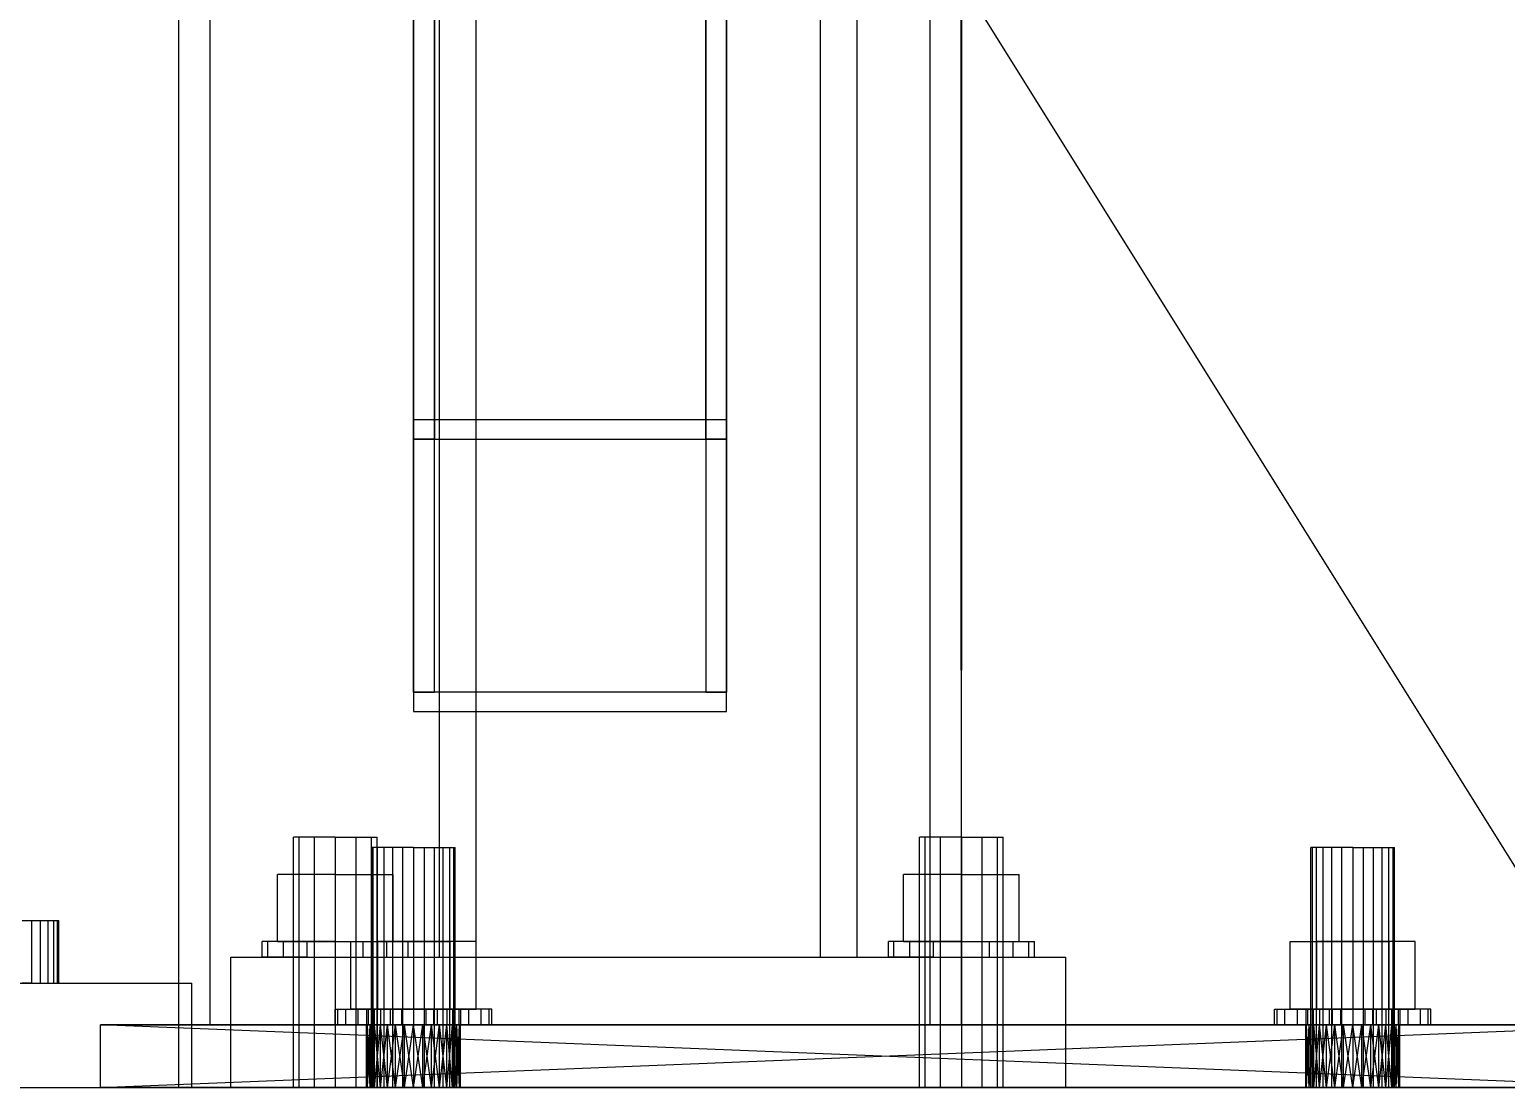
# Model space of a CAD drawing. Header units: millimetres. Extents: x -1970 to 34302, y -65268 to 6837.
# Drawn here: x 311.4 to 594.3, y -36000 to -35797.2 of the extents above; entities that cross this region are included whole.
import ezdxf

# ---------------------------------------------------------------- set-up
doc = ezdxf.new("R2010")
doc.units = ezdxf.units.MM
for name, color, linetype, lineweight in [('COTAS_O', 1, 'Continuous', 0), ('COTAS_P', 1, 'Continuous', 0), ('frontal_briquetadora', 7, 'Continuous', 0), ('frontal_C01', 7, 'Continuous', 0), ('frontal_C02', 7, 'Continuous', 0), ('frontal_C05', 7, 'Continuous', 0), ('frontal_C07', 7, 'Continuous', 0), ('frontal_dos-mix', 7, 'Continuous', 0)]:
    doc.layers.add(name, color=color, linetype=linetype, lineweight=lineweight)
doc.dimstyles.new('R19_100', dxfattribs={"dimtxt": 250, "dimasz": 150, "dimexe": 150, "dimexo": 80, "dimgap": 100, "dimtad": 1, "dimtih": 1, "dimtoh": 1, "dimdsep": 46, "dimcen": 0.09, "dimadec": 0, "dimazin": 0, "dimtfac": 1, "dimtdec": 4, "dimtofl": 0, "dimtmove": 0, "dimatfit": 3, "dimfxl": 1, "dimtolj": 1, "dimtzin": 0, "dimarcsym": 0})

# ---------------------------------------------------------------- blocks, each defined once
blk = doc.blocks.new('*D41')
at = {"layer": 'COTAS_O', "color": 0, "lineweight": -2, "transparency": 16777216}
for p, q in [((-1480, -35920), (-1480, -35150)), ((490, -35920), (490, -35150)), ((-1330, -35300), (340, -35300))]:
    blk.add_line(p, q, dxfattribs=at)
at = {"layer": 'COTAS_O', "color": 0, "transparency": 16777216}
for points in [[(-1330, -35275), (-1330, -35325), (-1480, -35300)], [(340, -35275), (340, -35325), (490, -35300)]]:
    blk.add_solid(points, dxfattribs=at)
at = {"layer": 'Defpoints', "color": 0, "transparency": 16777216}
for p in [(490, -35300), (-1480, -36000), (490, -36000)]:
    blk.add_point(p, dxfattribs=at)
blk = doc.blocks.new('*D43')
at = {"layer": 'COTAS_P', "color": 0, "lineweight": -2, "transparency": 16777216}
for p, q in [((-804, -35920), (-804, -35150)), ((804, -35920), (804, -35150)), ((-654, -35300), (654, -35300))]:
    blk.add_line(p, q, dxfattribs=at)
at = {"layer": 'COTAS_P', "color": 0, "transparency": 16777216}
for points in [[(-654, -35275), (-654, -35325), (-804, -35300)], [(654, -35275), (654, -35325), (804, -35300)]]:
    blk.add_solid(points, dxfattribs=at)
at = {"layer": 'Defpoints', "color": 0, "transparency": 16777216}
for p in [(804, -35300), (-804, -36000), (804, -36000)]:
    blk.add_point(p, dxfattribs=at)

msp = doc.modelspace()

# ---------------------------------------------------------------- linework, layer by layer
at = {"layer": 'frontal_briquetadora'}
for p, q in [((340, -35988), (340, -34950)), ((346, -35988), (346, -34950)), ((484, -35988), (484, -34950)), ((490, -35988), (490, -34950)), ((385, -35872.053), (385, -35072.053)), ((445, -35072.053), (445, -35872.053)), ((385, -35075.779), (385, -35875.779)), ((389, -35075.779), (389, -35875.779)), ((441, -35875.779), (441, -35075.779)), ((445, -35875.779), (445, -35075.779)), ((385, -35924.221), (385, -35124.221)), ((389, -35924.221), (389, -35124.221)), ((441, -35124.221), (441, -35924.221)), ((445, -35124.221), (445, -35924.221)), ((385, -35127.947), (385, -35927.947)), ((445, -35927.947), (445, -35127.947)), ((490, -35988), (490, -35788)), ((490, -35788), (615, -35988)), ((445, -35872.053), (385, -35872.053)), ((385, -35872.053), (385, -35875.779)), ((445, -35875.779), (445, -35872.053)), ((385, -35875.779), (445, -35875.779)), ((389, -35875.779), (385, -35875.779)), ((385, -35875.779), (385, -35924.221)), ((389, -35924.221), (389, -35875.779)), ((445, -35875.779), (441, -35875.779)), ((441, -35875.779), (441, -35924.221)), ((445, -35924.221), (445, -35875.779)), ((445, -35924.221), (385, -35924.221)), ((385, -35924.221), (385, -35927.947)), ((385, -35924.221), (389, -35924.221)), ((441, -35924.221), (445, -35924.221)), ((445, -35927.947), (445, -35924.221)), ((385, -35927.947), (445, -35927.947)), ((377.273, -35954), (377, -35954)), ((377, -36000), (377, -35954)), ((378.072, -35954), (377.273, -35954)), ((377.273, -36000), (377.273, -35954)), ((379.343, -35954), (378.072, -35954)), ((378.072, -36000), (378.072, -35954)), ((381, -35954), (379.343, -35954)), ((379.343, -36000), (379.343, -35954)), ((382.929, -35954), (381, -35954)), ((381, -36000), (381, -35954)), ((385, -35954), (382.929, -35954)), ((382.929, -36000), (382.929, -35954)), ((385, -35954), (387.071, -35954)), ((385, -35954), (385, -36000)), ((387.071, -35954), (389, -35954)), ((387.071, -36000), (387.071, -35954)), ((389, -35954), (390.657, -35954)), ((389, -36000), (389, -35954)), ((390.657, -35954), (391.928, -35954)), ((390.657, -36000), (390.657, -35954)), ((391.928, -35954), (392.727, -35954)), ((391.928, -36000), (391.928, -35954)), ((392.727, -35954), (393, -35954)), ((392.727, -36000), (392.727, -35954)), ((393, -36000), (393, -35954)), ((557.273, -35954), (557, -35954)), ((557, -36000), (557, -35954)), ((558.072, -35954), (557.273, -35954)), ((557.273, -36000), (557.273, -35954)), ((559.343, -35954), (558.072, -35954)), ((558.072, -36000), (558.072, -35954)), ((561, -35954), (559.343, -35954)), ((559.343, -36000), (559.343, -35954)), ((562.929, -35954), (561, -35954)), ((561, -36000), (561, -35954)), ((565, -35954), (562.929, -35954)), ((562.929, -36000), (562.929, -35954)), ((565, -35954), (567.071, -35954)), ((565, -35954), (565, -36000)), ((567.071, -35954), (569, -35954)), ((567.071, -36000), (567.071, -35954)), ((569, -35954), (570.657, -35954)), ((569, -36000), (569, -35954)), ((570.657, -35954), (571.928, -35954)), ((570.657, -36000), (570.657, -35954)), ((571.928, -35954), (572.727, -35954)), ((571.928, -36000), (571.928, -35954)), ((572.727, -35954), (573, -35954)), ((572.727, -36000), (572.727, -35954)), ((573, -36000), (573, -35954)), ((373.006, -35985), (373.006, -35972)), ((373.006, -35972), (385, -35972)), ((373.006, -35972), (378.072, -35972)), ((385, -35972), (378.072, -35972)), ((378.072, -35972), (378.072, -35985)), ((396.994, -35972), (385, -35972)), ((385, -35972), (385, -35985)), ((385, -35972), (391.928, -35972)), ((391.928, -35972), (391.928, -35985)), ((396.994, -35972), (391.928, -35972)), ((396.994, -35985), (396.994, -35972)), ((553.006, -35985), (553.006, -35972)), ((553.006, -35972), (565, -35972)), ((553.006, -35972), (558.072, -35972)), ((565, -35972), (558.072, -35972)), ((558.072, -35972), (558.072, -35985)), ((576.994, -35972), (565, -35972)), ((565, -35972), (565, -35985)), ((565, -35972), (571.928, -35972)), ((571.928, -35972), (571.928, -35985)), ((576.994, -35972), (571.928, -35972)), ((576.994, -35985), (576.994, -35972)), ((370, -35988), (370, -35985)), ((370, -35985), (370.511, -35985)), ((370, -35985), (376, -35985)), ((370.511, -35988), (370.511, -35985)), ((370.511, -35985), (372.01, -35985)), ((370.511, -35985), (376.307, -35985)), ((372.01, -35988), (372.01, -35985)), ((372.01, -35985), (374.393, -35985)), ((372.01, -35985), (377.206, -35985)), ((385, -35985), (373.006, -35985)), ((378.072, -35985), (373.006, -35985)), ((374.393, -35988), (374.393, -35985)), ((374.393, -35985), (377.5, -35985)), ((374.393, -35985), (378.636, -35985)), ((376.307, -35985), (376, -35985)), ((376, -35985), (376, -35988)), ((377.206, -35985), (376.307, -35985)), ((376.307, -35985), (376.307, -35988)), ((378.636, -35985), (377.206, -35985)), ((377.206, -35985), (377.206, -35988)), ((377.5, -35988), (377.5, -35985)), ((377.5, -35985), (381.118, -35985)), ((377.5, -35985), (380.5, -35985)), ((378.072, -35985), (385, -35985)), ((380.5, -35985), (378.636, -35985)), ((378.636, -35985), (378.636, -35988)), ((382.671, -35985), (380.5, -35985)), ((380.5, -35985), (380.5, -35988)), ((381.118, -35988), (381.118, -35985)), ((381.118, -35985), (385, -35985)), ((381.118, -35985), (382.671, -35985)), ((385, -35985), (382.671, -35985)), ((382.671, -35985), (382.671, -35988)), ((388.882, -35985), (385, -35985)), ((385, -35985), (385, -35988)), ((385, -35985), (387.329, -35985)), ((385, -35985), (396.994, -35985)), ((391.928, -35985), (385, -35985)), ((387.329, -35985), (387.329, -35988)), ((388.882, -35985), (387.329, -35985)), ((387.329, -35985), (389.5, -35985)), ((388.882, -35988), (388.882, -35985)), ((392.5, -35985), (388.882, -35985)), ((389.5, -35985), (389.5, -35988)), ((392.5, -35985), (389.5, -35985)), ((389.5, -35985), (391.364, -35985)), ((391.364, -35985), (391.364, -35988)), ((395.607, -35985), (391.364, -35985)), ((391.364, -35985), (392.794, -35985)), ((391.928, -35985), (396.994, -35985)), ((392.5, -35988), (392.5, -35985)), ((395.607, -35985), (392.5, -35985)), ((392.794, -35985), (392.794, -35988)), ((397.99, -35985), (392.794, -35985)), ((392.794, -35985), (393.693, -35985)), ((393.693, -35985), (393.693, -35988)), ((399.489, -35985), (393.693, -35985)), ((393.693, -35985), (394, -35985)), ((394, -35985), (394, -35988)), ((400, -35985), (394, -35985)), ((395.607, -35988), (395.607, -35985)), ((397.99, -35985), (395.607, -35985)), ((397.99, -35988), (397.99, -35985)), ((399.489, -35985), (397.99, -35985)), ((399.489, -35988), (399.489, -35985)), ((400, -35985), (399.489, -35985)), ((400, -35988), (400, -35985)), ((550, -35988), (550, -35985)), ((550, -35985), (550.511, -35985)), ((550, -35985), (556, -35985)), ((550.511, -35988), (550.511, -35985)), ((550.511, -35985), (552.01, -35985)), ((550.511, -35985), (556.307, -35985)), ((552.01, -35988), (552.01, -35985)), ((552.01, -35985), (554.393, -35985)), ((552.01, -35985), (557.206, -35985)), ((565, -35985), (553.006, -35985)), ((558.072, -35985), (553.006, -35985)), ((554.393, -35988), (554.393, -35985)), ((554.393, -35985), (557.5, -35985)), ((554.393, -35985), (558.636, -35985)), ((556.307, -35985), (556, -35985)), ((556, -35985), (556, -35988)), ((557.206, -35985), (556.307, -35985)), ((556.307, -35985), (556.307, -35988)), ((558.636, -35985), (557.206, -35985)), ((557.206, -35985), (557.206, -35988)), ((557.5, -35988), (557.5, -35985)), ((557.5, -35985), (561.118, -35985)), ((557.5, -35985), (560.5, -35985)), ((558.072, -35985), (565, -35985)), ((560.5, -35985), (558.636, -35985)), ((558.636, -35985), (558.636, -35988)), ((562.671, -35985), (560.5, -35985)), ((560.5, -35985), (560.5, -35988)), ((561.118, -35988), (561.118, -35985)), ((561.118, -35985), (565, -35985)), ((561.118, -35985), (562.671, -35985)), ((565, -35985), (562.671, -35985)), ((562.671, -35985), (562.671, -35988)), ((568.882, -35985), (565, -35985)), ((565, -35985), (565, -35988)), ((565, -35985), (567.329, -35985)), ((565, -35985), (576.994, -35985)), ((571.928, -35985), (565, -35985)), ((567.329, -35985), (567.329, -35988)), ((568.882, -35985), (567.329, -35985)), ((567.329, -35985), (569.5, -35985)), ((568.882, -35988), (568.882, -35985)), ((572.5, -35985), (568.882, -35985)), ((569.5, -35985), (569.5, -35988)), ((572.5, -35985), (569.5, -35985)), ((569.5, -35985), (571.364, -35985)), ((571.364, -35985), (571.364, -35988)), ((575.607, -35985), (571.364, -35985)), ((571.364, -35985), (572.794, -35985)), ((571.928, -35985), (576.994, -35985)), ((572.5, -35988), (572.5, -35985)), ((575.607, -35985), (572.5, -35985)), ((572.794, -35985), (572.794, -35988)), ((577.99, -35985), (572.794, -35985)), ((572.794, -35985), (573.693, -35985)), ((573.693, -35985), (573.693, -35988)), ((579.489, -35985), (573.693, -35985)), ((573.693, -35985), (574, -35985)), ((574, -35985), (574, -35988)), ((580, -35985), (574, -35985)), ((575.607, -35988), (575.607, -35985)), ((577.99, -35985), (575.607, -35985)), ((577.99, -35988), (577.99, -35985)), ((579.489, -35985), (577.99, -35985)), ((579.489, -35988), (579.489, -35985)), ((580, -35985), (579.489, -35985)), ((580, -35988), (580, -35985)), ((565, -35988), (325, -35988)), ((325, -35988), (563.244, -35988)), ((325, -35988), (385, -35988)), ((386.756, -35988), (325, -35988)), ((325, -35988), (383.244, -35988)), ((625, -35988), (325, -35988)), ((325, -35988), (561.556, -35988)), ((388.444, -35988), (325, -35988)), ((325, -35988), (381.556, -35988)), ((325, -35988), (560, -35988)), ((390, -35988), (325, -35988)), ((325, -35988), (380, -35988)), ((325, -35988), (558.636, -35988)), ((325, -35988), (378.636, -35988)), ((325, -35988), (557.517, -35988)), ((325, -35988), (377.517, -35988)), ((325, -35988), (556.685, -35988)), ((325, -35988), (376.685, -35988)), ((325, -35988), (556.173, -35988)), ((325, -35988), (376.173, -35988)), ((325, -35988), (556, -35988)), ((325, -35988), (376, -35988)), ((566.756, -35988), (325, -35988)), ((325, -36000), (325, -35988)), ((625, -36000), (325, -35988)), ((325, -36000), (625, -35988)), ((340, -35988), (346, -35988)), ((346, -35988), (484, -35988)), ((370.511, -35988), (370, -35988)), ((376, -35988), (370, -35988)), ((372.01, -35988), (370.511, -35988)), ((376.307, -35988), (370.511, -35988)), ((374.393, -35988), (372.01, -35988)), ((377.206, -35988), (372.01, -35988)), ((377.5, -35988), (374.393, -35988)), ((378.636, -35988), (374.393, -35988)), ((376, -35988), (376.173, -35988)), ((385, -35988), (376, -35988)), ((383.244, -35988), (376, -35988)), ((381.556, -35988), (376, -35988)), ((380, -35988), (376, -35988)), ((378.636, -35988), (376, -35988)), ((377.517, -35988), (376, -35988)), ((376, -36000), (376.173, -35988)), ((376, -36000), (376, -35988)), ((376.173, -36000), (376, -35988)), ((376, -35988), (376.307, -35988)), ((376.173, -35988), (376.685, -35988)), ((385, -35988), (376.173, -35988)), ((376.173, -36000), (376.685, -35988)), ((376.173, -36000), (376.173, -35988)), ((376.685, -36000), (376.173, -35988)), ((376.307, -35988), (377.206, -35988)), ((376.685, -35988), (377.517, -35988)), ((385, -35988), (376.685, -35988)), ((376.685, -36000), (377.517, -35988)), ((376.685, -36000), (376.685, -35988)), ((377.517, -36000), (376.685, -35988)), ((377.206, -35988), (378.636, -35988)), ((381.118, -35988), (377.5, -35988)), ((380.5, -35988), (377.5, -35988)), ((377.517, -35988), (378.636, -35988)), ((385, -35988), (377.517, -35988)), ((377.517, -36000), (378.636, -35988)), ((377.517, -36000), (377.517, -35988)), ((378.636, -36000), (377.517, -35988)), ((378.636, -35988), (380, -35988)), ((385, -35988), (378.636, -35988)), ((378.636, -36000), (380, -35988)), ((378.636, -36000), (378.636, -35988)), ((380, -36000), (378.636, -35988)), ((378.636, -35988), (380.5, -35988)), ((380, -35988), (381.556, -35988)), ((385, -35988), (380, -35988)), ((380, -36000), (381.556, -35988)), ((380, -36000), (380, -35988)), ((381.556, -36000), (380, -35988)), ((380.5, -35988), (382.671, -35988)), ((385, -35988), (381.118, -35988)), ((382.671, -35988), (381.118, -35988)), ((381.556, -35988), (383.244, -35988)), ((385, -35988), (381.556, -35988)), ((381.556, -36000), (383.244, -35988)), ((381.556, -36000), (381.556, -35988)), ((383.244, -36000), (381.556, -35988)), ((382.671, -35988), (385, -35988)), ((383.244, -35988), (385, -35988)), ((383.244, -36000), (385, -35988)), ((383.244, -36000), (383.244, -35988)), ((385, -36000), (383.244, -35988)), ((385, -35988), (386.756, -35988)), ((385, -35988), (388.444, -35988)), ((385, -35988), (390, -35988)), ((385, -35988), (391.364, -35988)), ((385, -35988), (392.483, -35988)), ((385, -35988), (393.315, -35988)), ((385, -35988), (393.827, -35988)), ((385, -35988), (394, -35988)), ((385, -35988), (385, -36000)), ((386.756, -36000), (385, -35988)), ((385, -36000), (386.756, -35988)), ((385, -35988), (388.882, -35988)), ((387.329, -35988), (385, -35988)), ((386.756, -35988), (388.444, -35988)), ((386.756, -35988), (394, -35988)), ((386.756, -36000), (386.756, -35988)), ((388.444, -36000), (386.756, -35988)), ((386.756, -36000), (388.444, -35988)), ((387.329, -35988), (388.882, -35988)), ((389.5, -35988), (387.329, -35988)), ((388.444, -35988), (390, -35988)), ((388.444, -35988), (394, -35988)), ((388.444, -36000), (388.444, -35988)), ((390, -36000), (388.444, -35988)), ((388.444, -36000), (390, -35988)), ((388.882, -35988), (392.5, -35988)), ((389.5, -35988), (392.5, -35988)), ((391.364, -35988), (389.5, -35988)), ((391.364, -35988), (390, -35988)), ((390, -35988), (394, -35988)), ((390, -35988), (558.636, -35988)), ((565, -35988), (390, -35988)), ((390, -36000), (390, -35988)), ((391.364, -36000), (390, -35988)), ((390, -36000), (391.364, -35988)), ((392.483, -35988), (391.364, -35988)), ((391.364, -35988), (394, -35988)), ((391.364, -35988), (558.636, -35988)), ((391.364, -35988), (556, -35988)), ((391.364, -35988), (556.173, -35988)), ((391.364, -35988), (556.685, -35988)), ((391.364, -35988), (557.517, -35988)), ((565, -35988), (391.364, -35988)), ((391.364, -36000), (391.364, -35988)), ((392.483, -36000), (391.364, -35988)), ((391.364, -36000), (392.483, -35988)), ((391.364, -35988), (395.607, -35988)), ((392.794, -35988), (391.364, -35988)), ((393.315, -35988), (392.483, -35988)), ((392.483, -35988), (394, -35988)), ((392.483, -35988), (558.636, -35988)), ((565, -35988), (392.483, -35988)), ((392.483, -36000), (392.483, -35988)), ((393.315, -36000), (392.483, -35988)), ((392.483, -36000), (393.315, -35988)), ((392.5, -35988), (395.607, -35988)), ((392.794, -35988), (397.99, -35988)), ((393.693, -35988), (392.794, -35988)), ((393.827, -35988), (393.315, -35988)), ((393.315, -35988), (394, -35988)), ((393.315, -35988), (558.636, -35988)), ((565, -35988), (393.315, -35988)), ((393.315, -36000), (393.315, -35988)), ((393.827, -36000), (393.315, -35988)), ((393.315, -36000), (393.827, -35988)), ((393.693, -35988), (399.489, -35988)), ((394, -35988), (393.693, -35988)), ((394, -35988), (393.827, -35988)), ((393.827, -35988), (558.636, -35988)), ((393.827, -35988), (565, -35988)), ((393.827, -36000), (393.827, -35988)), ((394, -36000), (393.827, -35988)), ((393.827, -36000), (394, -35988)), ((394, -35988), (558.636, -35988)), ((394, -35988), (560, -35988)), ((394, -35988), (561.556, -35988)), ((394, -35988), (563.244, -35988)), ((394, -35988), (565, -35988)), ((394, -36000), (394, -35988)), ((394, -35988), (400, -35988)), ((395.607, -35988), (397.99, -35988)), ((397.99, -35988), (399.489, -35988)), ((399.489, -35988), (400, -35988)), ((484, -35988), (490, -35988)), ((615, -35988), (490, -35988)), ((550.511, -35988), (550, -35988)), ((556, -35988), (550, -35988)), ((552.01, -35988), (550.511, -35988)), ((556.307, -35988), (550.511, -35988)), ((554.393, -35988), (552.01, -35988)), ((557.206, -35988), (552.01, -35988)), ((557.5, -35988), (554.393, -35988)), ((558.636, -35988), (554.393, -35988)), ((556, -35988), (556.173, -35988)), ((565, -35988), (556, -35988)), ((563.244, -35988), (556, -35988)), ((561.556, -35988), (556, -35988)), ((560, -35988), (556, -35988)), ((558.636, -35988), (556, -35988)), ((556, -36000), (556.173, -35988)), ((556, -36000), (556, -35988)), ((556.173, -36000), (556, -35988)), ((556, -35988), (556.307, -35988)), ((556.173, -35988), (556.685, -35988)), ((565, -35988), (556.173, -35988)), ((556.173, -36000), (556.685, -35988)), ((556.173, -36000), (556.173, -35988)), ((556.685, -36000), (556.173, -35988)), ((556.307, -35988), (557.206, -35988)), ((556.685, -35988), (557.517, -35988)), ((565, -35988), (556.685, -35988)), ((556.685, -36000), (557.517, -35988)), ((556.685, -36000), (556.685, -35988)), ((557.517, -36000), (556.685, -35988)), ((557.206, -35988), (558.636, -35988)), ((561.118, -35988), (557.5, -35988)), ((560.5, -35988), (557.5, -35988)), ((557.517, -35988), (558.636, -35988)), ((565, -35988), (557.517, -35988)), ((557.517, -36000), (558.636, -35988)), ((557.517, -36000), (557.517, -35988)), ((558.636, -36000), (557.517, -35988)), ((558.636, -35988), (560, -35988)), ((565, -35988), (558.636, -35988)), ((558.636, -36000), (560, -35988)), ((558.636, -36000), (558.636, -35988)), ((560, -36000), (558.636, -35988)), ((558.636, -35988), (560.5, -35988)), ((560, -35988), (561.556, -35988)), ((565, -35988), (560, -35988)), ((560, -36000), (561.556, -35988)), ((560, -36000), (560, -35988)), ((561.556, -36000), (560, -35988)), ((560.5, -35988), (562.671, -35988)), ((565, -35988), (561.118, -35988)), ((562.671, -35988), (561.118, -35988)), ((561.556, -35988), (563.244, -35988)), ((565, -35988), (561.556, -35988)), ((561.556, -36000), (563.244, -35988)), ((561.556, -36000), (561.556, -35988)), ((563.244, -36000), (561.556, -35988)), ((562.671, -35988), (565, -35988)), ((563.244, -35988), (565, -35988)), ((563.244, -36000), (565, -35988)), ((563.244, -36000), (563.244, -35988)), ((565, -36000), (563.244, -35988)), ((565, -35988), (566.756, -35988)), ((565, -35988), (625, -35988)), ((565, -35988), (565, -36000)), ((566.756, -36000), (565, -35988)), ((565, -36000), (566.756, -35988)), ((565, -35988), (568.882, -35988)), ((567.329, -35988), (565, -35988)), ((566.756, -35988), (625, -35988)), ((568.444, -35988), (566.756, -35988)), ((566.756, -35988), (570, -35988)), ((566.756, -35988), (571.364, -35988)), ((566.756, -35988), (572.483, -35988)), ((566.756, -35988), (573.315, -35988)), ((566.756, -35988), (573.827, -35988)), ((566.756, -35988), (574, -35988)), ((566.756, -36000), (566.756, -35988)), ((568.444, -36000), (566.756, -35988)), ((566.756, -36000), (568.444, -35988)), ((567.329, -35988), (568.882, -35988)), ((569.5, -35988), (567.329, -35988)), ((568.444, -35988), (625, -35988)), ((570, -35988), (568.444, -35988)), ((568.444, -35988), (574, -35988)), ((568.444, -36000), (568.444, -35988)), ((570, -36000), (568.444, -35988)), ((568.444, -36000), (570, -35988)), ((568.882, -35988), (572.5, -35988)), ((569.5, -35988), (572.5, -35988)), ((571.364, -35988), (569.5, -35988)), ((570, -35988), (625, -35988)), ((571.364, -35988), (570, -35988)), ((570, -35988), (574, -35988)), ((570, -36000), (570, -35988)), ((571.364, -36000), (570, -35988)), ((570, -36000), (571.364, -35988)), ((571.364, -35988), (625, -35988)), ((572.483, -35988), (571.364, -35988)), ((571.364, -35988), (574, -35988)), ((571.364, -36000), (571.364, -35988)), ((572.483, -36000), (571.364, -35988)), ((571.364, -36000), (572.483, -35988)), ((571.364, -35988), (575.607, -35988)), ((572.794, -35988), (571.364, -35988)), ((572.483, -35988), (625, -35988)), ((573.315, -35988), (572.483, -35988)), ((572.483, -35988), (574, -35988)), ((572.483, -36000), (572.483, -35988)), ((573.315, -36000), (572.483, -35988)), ((572.483, -36000), (573.315, -35988)), ((572.5, -35988), (575.607, -35988)), ((572.794, -35988), (577.99, -35988)), ((573.693, -35988), (572.794, -35988)), ((573.315, -35988), (625, -35988)), ((573.827, -35988), (573.315, -35988)), ((573.315, -36000), (573.315, -35988)), ((573.827, -36000), (573.315, -35988)), ((573.315, -36000), (573.827, -35988)), ((573.693, -35988), (579.489, -35988)), ((574, -35988), (573.693, -35988)), ((573.827, -35988), (625, -35988)), ((574, -35988), (573.827, -35988)), ((573.827, -36000), (573.827, -35988)), ((574, -36000), (573.827, -35988)), ((573.827, -36000), (574, -35988)), ((574, -35988), (625, -35988)), ((574, -36000), (574, -35988)), ((574, -35988), (580, -35988)), ((575.607, -35988), (577.99, -35988)), ((577.99, -35988), (579.489, -35988)), ((579.489, -35988), (580, -35988)), ((325, -36000), (565, -36000)), ((563.244, -36000), (325, -36000)), ((385, -36000), (325, -36000)), ((325, -36000), (386.756, -36000)), ((383.244, -36000), (325, -36000)), ((325, -36000), (625, -36000)), ((561.556, -36000), (325, -36000)), ((325, -36000), (388.444, -36000)), ((381.556, -36000), (325, -36000)), ((560, -36000), (325, -36000)), ((325, -36000), (390, -36000)), ((380, -36000), (325, -36000)), ((558.636, -36000), (325, -36000)), ((378.636, -36000), (325, -36000)), ((557.517, -36000), (325, -36000)), ((377.517, -36000), (325, -36000)), ((556.685, -36000), (325, -36000)), ((376.685, -36000), (325, -36000)), ((556.173, -36000), (325, -36000)), ((376.173, -36000), (325, -36000)), ((556, -36000), (325, -36000)), ((376, -36000), (325, -36000)), ((325, -36000), (566.756, -36000)), ((376.173, -36000), (376, -36000)), ((376, -36000), (385, -36000)), ((376, -36000), (383.244, -36000)), ((376, -36000), (381.556, -36000)), ((376, -36000), (380, -36000)), ((376, -36000), (378.636, -36000)), ((376, -36000), (377.517, -36000)), ((376.685, -36000), (376.173, -36000)), ((376.173, -36000), (385, -36000)), ((377.517, -36000), (376.685, -36000)), ((376.685, -36000), (385, -36000)), ((377.273, -36000), (377, -36000)), ((378.072, -36000), (377.273, -36000)), ((378.636, -36000), (377.517, -36000)), ((377.517, -36000), (385, -36000)), ((379.343, -36000), (378.072, -36000)), ((380, -36000), (378.636, -36000)), ((378.636, -36000), (385, -36000)), ((381, -36000), (379.343, -36000)), ((381.556, -36000), (380, -36000)), ((380, -36000), (385, -36000)), ((382.929, -36000), (381, -36000)), ((383.244, -36000), (381.556, -36000)), ((381.556, -36000), (385, -36000)), ((382.929, -36000), (385, -36000)), ((385, -36000), (383.244, -36000)), ((386.756, -36000), (385, -36000)), ((388.444, -36000), (385, -36000)), ((390, -36000), (385, -36000)), ((391.364, -36000), (385, -36000)), ((392.483, -36000), (385, -36000)), ((393.315, -36000), (385, -36000)), ((393.827, -36000), (385, -36000)), ((394, -36000), (385, -36000)), ((385, -36000), (387.071, -36000)), ((388.444, -36000), (386.756, -36000)), ((394, -36000), (386.756, -36000)), ((387.071, -36000), (389, -36000)), ((390, -36000), (388.444, -36000)), ((394, -36000), (388.444, -36000)), ((389, -36000), (390.657, -36000)), ((390, -36000), (391.364, -36000)), ((394, -36000), (390, -36000)), ((558.636, -36000), (390, -36000)), ((390, -36000), (565, -36000)), ((390.657, -36000), (391.928, -36000)), ((391.364, -36000), (392.483, -36000)), ((394, -36000), (391.364, -36000)), ((558.636, -36000), (391.364, -36000)), ((556, -36000), (391.364, -36000)), ((556.173, -36000), (391.364, -36000)), ((556.685, -36000), (391.364, -36000)), ((557.517, -36000), (391.364, -36000)), ((391.364, -36000), (565, -36000)), ((391.928, -36000), (392.727, -36000)), ((392.483, -36000), (393.315, -36000)), ((394, -36000), (392.483, -36000)), ((558.636, -36000), (392.483, -36000)), ((392.483, -36000), (565, -36000)), ((392.727, -36000), (393, -36000)), ((393.315, -36000), (393.827, -36000)), ((394, -36000), (393.315, -36000)), ((558.636, -36000), (393.315, -36000)), ((393.315, -36000), (565, -36000)), ((393.827, -36000), (394, -36000)), ((558.636, -36000), (393.827, -36000)), ((565, -36000), (393.827, -36000)), ((558.636, -36000), (394, -36000)), ((560, -36000), (394, -36000)), ((561.556, -36000), (394, -36000)), ((563.244, -36000), (394, -36000)), ((565, -36000), (394, -36000)), ((556.173, -36000), (556, -36000)), ((556, -36000), (565, -36000)), ((556, -36000), (563.244, -36000)), ((556, -36000), (561.556, -36000)), ((556, -36000), (560, -36000)), ((556, -36000), (558.636, -36000)), ((556.685, -36000), (556.173, -36000)), ((556.173, -36000), (565, -36000)), ((557.517, -36000), (556.685, -36000)), ((556.685, -36000), (565, -36000)), ((557.273, -36000), (557, -36000)), ((558.072, -36000), (557.273, -36000)), ((558.636, -36000), (557.517, -36000)), ((557.517, -36000), (565, -36000)), ((559.343, -36000), (558.072, -36000)), ((560, -36000), (558.636, -36000)), ((558.636, -36000), (565, -36000)), ((561, -36000), (559.343, -36000)), ((561.556, -36000), (560, -36000)), ((560, -36000), (565, -36000)), ((562.929, -36000), (561, -36000)), ((563.244, -36000), (561.556, -36000)), ((561.556, -36000), (565, -36000)), ((562.929, -36000), (565, -36000)), ((565, -36000), (563.244, -36000)), ((566.756, -36000), (565, -36000)), ((625, -36000), (565, -36000)), ((565, -36000), (567.071, -36000)), ((625, -36000), (566.756, -36000)), ((566.756, -36000), (568.444, -36000)), ((570, -36000), (566.756, -36000)), ((571.364, -36000), (566.756, -36000)), ((572.483, -36000), (566.756, -36000)), ((573.315, -36000), (566.756, -36000)), ((573.827, -36000), (566.756, -36000)), ((574, -36000), (566.756, -36000)), ((567.071, -36000), (569, -36000)), ((625, -36000), (568.444, -36000)), ((568.444, -36000), (570, -36000)), ((574, -36000), (568.444, -36000)), ((569, -36000), (570.657, -36000)), ((625, -36000), (570, -36000)), ((570, -36000), (571.364, -36000)), ((574, -36000), (570, -36000)), ((570.657, -36000), (571.928, -36000)), ((625, -36000), (571.364, -36000)), ((571.364, -36000), (572.483, -36000)), ((574, -36000), (571.364, -36000)), ((571.928, -36000), (572.727, -36000)), ((625, -36000), (572.483, -36000)), ((572.483, -36000), (573.315, -36000)), ((574, -36000), (572.483, -36000)), ((572.727, -36000), (573, -36000)), ((625, -36000), (573.315, -36000)), ((573.315, -36000), (573.827, -36000)), ((625, -36000), (573.827, -36000)), ((573.827, -36000), (574, -36000)), ((625, -36000), (574, -36000))]:
    msp.add_line(p, q, dxfattribs=at)
at = {"layer": 'frontal_C01'}
for p, q in [((390, -35975), (390, -34032.596)), ((397, -35975), (397, -34032.596)), ((463, -35975), (463, -34032.596)), ((470, -35975), (470, -34032.596)), ((390, -35975), (390, -34793.537)), ((397, -35975), (397, -34793.537)), ((463, -35975), (463, -34793.537)), ((470, -35975), (470, -34793.537)), ((390, -35975), (390, -35554.479)), ((397, -35975), (397, -35554.479)), ((463, -35975), (463, -35554.479)), ((470, -35975), (470, -35554.479)), ((363.072, -35952), (362, -35952)), ((362, -36000), (362, -35952)), ((366, -35952), (363.072, -35952)), ((363.072, -36000), (363.072, -35952)), ((370, -35952), (366, -35952)), ((366, -36000), (366, -35952)), ((370, -35952), (374, -35952)), ((370, -35952), (370, -36000)), ((374, -35952), (376.928, -35952)), ((374, -36000), (374, -35952)), ((376.928, -35952), (378, -35952)), ((376.928, -36000), (376.928, -35952)), ((378, -36000), (378, -35952)), ((483.072, -35952), (482, -35952)), ((482, -36000), (482, -35952)), ((486, -35952), (483.072, -35952)), ((483.072, -36000), (483.072, -35952)), ((490, -35952), (486, -35952)), ((486, -36000), (486, -35952)), ((490, -35952), (494, -35952)), ((490, -35952), (490, -36000)), ((494, -35952), (496.928, -35952)), ((494, -36000), (494, -35952)), ((496.928, -35952), (498, -35952)), ((496.928, -36000), (496.928, -35952)), ((498, -36000), (498, -35952)), ((370, -35959.2), (358.915, -35959.2)), ((358.915, -35972), (358.915, -35959.2)), ((370, -35959.2), (381.085, -35959.2)), ((370, -35959.2), (370, -35972)), ((381.085, -35972), (381.085, -35959.2)), ((490, -35959.2), (478.915, -35959.2)), ((478.915, -35972), (478.915, -35959.2)), ((490, -35959.2), (501.085, -35959.2)), ((490, -35959.2), (490, -35972)), ((501.085, -35972), (501.085, -35959.2)), ((357.066, -35972), (356, -35972)), ((356, -35975), (356, -35972)), ((360.101, -35972), (357.066, -35972)), ((357.066, -35975), (357.066, -35972)), ((358.915, -35972), (370, -35972)), ((364.642, -35972), (360.101, -35972)), ((360.101, -35975), (360.101, -35972)), ((370, -35972), (364.642, -35972)), ((364.642, -35975), (364.642, -35972)), ((370, -35972), (375.358, -35972)), ((370, -35972), (370, -35975)), ((370, -35972), (381.085, -35972)), ((375.358, -35972), (379.899, -35972)), ((375.358, -35975), (375.358, -35972)), ((379.899, -35972), (382.934, -35972)), ((379.899, -35975), (379.899, -35972)), ((382.934, -35972), (384, -35972)), ((382.934, -35975), (382.934, -35972)), ((384, -35975), (384, -35972)), ((477.066, -35972), (476, -35972)), ((476, -35975), (476, -35972)), ((480.101, -35972), (477.066, -35972)), ((477.066, -35975), (477.066, -35972)), ((478.915, -35972), (490, -35972)), ((484.642, -35972), (480.101, -35972)), ((480.101, -35975), (480.101, -35972)), ((490, -35972), (484.642, -35972)), ((484.642, -35975), (484.642, -35972)), ((490, -35972), (495.358, -35972)), ((490, -35972), (490, -35975)), ((490, -35972), (501.085, -35972)), ((495.358, -35972), (499.899, -35972)), ((495.358, -35975), (495.358, -35972)), ((499.899, -35972), (502.934, -35972)), ((499.899, -35975), (499.899, -35972)), ((502.934, -35972), (504, -35972)), ((502.934, -35975), (502.934, -35972)), ((504, -35975), (504, -35972)), ((350, -35975), (510, -35975)), ((350, -36000), (350, -35975)), ((357.066, -35975), (356, -35975)), ((360.101, -35975), (357.066, -35975)), ((364.642, -35975), (360.101, -35975)), ((364.642, -35975), (370, -35975)), ((370, -35975), (375.358, -35975)), ((375.358, -35975), (379.899, -35975)), ((379.899, -35975), (382.934, -35975)), ((382.934, -35975), (384, -35975)), ((390, -35975), (397, -35975)), ((397, -35975), (463, -35975)), ((463, -35975), (470, -35975)), ((477.066, -35975), (476, -35975)), ((480.101, -35975), (477.066, -35975)), ((484.642, -35975), (480.101, -35975)), ((484.642, -35975), (490, -35975)), ((490, -35975), (495.358, -35975)), ((495.358, -35975), (499.899, -35975)), ((499.899, -35975), (502.934, -35975)), ((502.934, -35975), (504, -35975)), ((510, -36000), (510, -35975)), ((350, -36000), (510, -36000)), ((363.072, -36000), (362, -36000)), ((366, -36000), (363.072, -36000)), ((366, -36000), (370, -36000)), ((370, -36000), (374, -36000)), ((374, -36000), (376.928, -36000)), ((376.928, -36000), (378, -36000)), ((483.072, -36000), (482, -36000)), ((486, -36000), (483.072, -36000)), ((486, -36000), (490, -36000)), ((490, -36000), (494, -36000)), ((494, -36000), (496.928, -36000)), ((496.928, -36000), (498, -36000))]:
    msp.add_line(p, q, dxfattribs=at)
at = {"layer": 'frontal_C02'}
for p, q in [((390, -35975), (390, -33576.746)), ((397, -35975), (397, -33576.746)), ((463, -35975), (463, -33576.746)), ((470, -35975), (470, -33576.746)), ((390, -35975), (390, -34072.136)), ((397, -35975), (397, -34072.136)), ((463, -35975), (463, -34072.136)), ((470, -35975), (470, -34072.136)), ((390, -35975), (390, -34861.253)), ((397, -35975), (397, -34861.253)), ((463, -35975), (463, -34861.253)), ((470, -35975), (470, -34861.253)), ((390, -35975), (390, -35610.837)), ((397, -35975), (397, -35610.837)), ((463, -35975), (463, -35610.837)), ((470, -35975), (470, -35610.837)), ((363.072, -35952), (362, -35952)), ((362, -36000), (362, -35952)), ((366, -35952), (363.072, -35952)), ((363.072, -36000), (363.072, -35952)), ((370, -35952), (366, -35952)), ((366, -36000), (366, -35952)), ((370, -35952), (374, -35952)), ((370, -35952), (370, -36000)), ((374, -35952), (376.928, -35952)), ((374, -36000), (374, -35952)), ((376.928, -35952), (378, -35952)), ((376.928, -36000), (376.928, -35952)), ((378, -36000), (378, -35952)), ((483.072, -35952), (482, -35952)), ((482, -36000), (482, -35952)), ((486, -35952), (483.072, -35952)), ((483.072, -36000), (483.072, -35952)), ((490, -35952), (486, -35952)), ((486, -36000), (486, -35952)), ((490, -35952), (494, -35952)), ((490, -35952), (490, -36000)), ((494, -35952), (496.928, -35952)), ((494, -36000), (494, -35952)), ((496.928, -35952), (498, -35952)), ((496.928, -36000), (496.928, -35952)), ((498, -36000), (498, -35952)), ((370, -35959.2), (358.915, -35959.2)), ((358.915, -35972), (358.915, -35959.2)), ((370, -35959.2), (381.085, -35959.2)), ((370, -35959.2), (370, -35972)), ((381.085, -35972), (381.085, -35959.2)), ((490, -35959.2), (478.915, -35959.2)), ((478.915, -35972), (478.915, -35959.2)), ((490, -35959.2), (501.085, -35959.2)), ((490, -35959.2), (490, -35972)), ((501.085, -35972), (501.085, -35959.2)), ((357.066, -35972), (356, -35972)), ((356, -35975), (356, -35972)), ((360.101, -35972), (357.066, -35972)), ((357.066, -35975), (357.066, -35972)), ((358.915, -35972), (370, -35972)), ((364.642, -35972), (360.101, -35972)), ((360.101, -35975), (360.101, -35972)), ((370, -35972), (364.642, -35972)), ((364.642, -35975), (364.642, -35972)), ((370, -35972), (375.358, -35972)), ((370, -35972), (370, -35975)), ((370, -35972), (381.085, -35972)), ((375.358, -35972), (379.899, -35972)), ((375.358, -35975), (375.358, -35972)), ((379.899, -35972), (382.934, -35972)), ((379.899, -35975), (379.899, -35972)), ((382.934, -35972), (384, -35972)), ((382.934, -35975), (382.934, -35972)), ((384, -35975), (384, -35972)), ((477.066, -35972), (476, -35972)), ((476, -35975), (476, -35972)), ((480.101, -35972), (477.066, -35972)), ((477.066, -35975), (477.066, -35972)), ((478.915, -35972), (490, -35972)), ((484.642, -35972), (480.101, -35972)), ((480.101, -35975), (480.101, -35972)), ((490, -35972), (484.642, -35972)), ((484.642, -35975), (484.642, -35972)), ((490, -35972), (495.358, -35972)), ((490, -35972), (490, -35975)), ((490, -35972), (501.085, -35972)), ((495.358, -35972), (499.899, -35972)), ((495.358, -35975), (495.358, -35972)), ((499.899, -35972), (502.934, -35972)), ((499.899, -35975), (499.899, -35972)), ((502.934, -35972), (504, -35972)), ((502.934, -35975), (502.934, -35972)), ((504, -35975), (504, -35972)), ((350, -35975), (510, -35975)), ((350, -36000), (350, -35975)), ((357.066, -35975), (356, -35975)), ((360.101, -35975), (357.066, -35975)), ((364.642, -35975), (360.101, -35975)), ((364.642, -35975), (370, -35975)), ((370, -35975), (375.358, -35975)), ((375.358, -35975), (379.899, -35975)), ((379.899, -35975), (382.934, -35975)), ((382.934, -35975), (384, -35975)), ((390, -35975), (397, -35975)), ((397, -35975), (463, -35975)), ((463, -35975), (470, -35975)), ((477.066, -35975), (476, -35975)), ((480.101, -35975), (477.066, -35975)), ((484.642, -35975), (480.101, -35975)), ((484.642, -35975), (490, -35975)), ((490, -35975), (495.358, -35975)), ((495.358, -35975), (499.899, -35975)), ((499.899, -35975), (502.934, -35975)), ((502.934, -35975), (504, -35975)), ((510, -36000), (510, -35975)), ((350, -36000), (510, -36000)), ((363.072, -36000), (362, -36000)), ((366, -36000), (363.072, -36000)), ((366, -36000), (370, -36000)), ((370, -36000), (374, -36000)), ((374, -36000), (376.928, -36000)), ((376.928, -36000), (378, -36000)), ((483.072, -36000), (482, -36000)), ((486, -36000), (483.072, -36000)), ((486, -36000), (490, -36000)), ((490, -36000), (494, -36000)), ((494, -36000), (496.928, -36000)), ((496.928, -36000), (498, -36000))]:
    msp.add_line(p, q, dxfattribs=at)
at = {"layer": 'frontal_C05'}
for p, q in [((227.5, -35980), (342.5, -35980)), ((342.5, -36000), (342.5, -35980)), ((227.5, -36000), (342.5, -36000))]:
    msp.add_line(p, q, dxfattribs=at)
at = {"layer": 'frontal_C07'}
for p, q in [((390, -35975), (390, -35158.648)), ((397, -35975), (397, -35158.648)), ((463, -35975), (463, -35158.648)), ((470, -35975), (470, -35158.648)), ((390, -35975), (390, -35283.361)), ((397, -35975), (397, -35283.361)), ((463, -35975), (463, -35283.361)), ((470, -35975), (470, -35283.361)), ((390, -35975), (390, -35367.405)), ((397, -35975), (397, -35367.405)), ((463, -35975), (463, -35367.405)), ((470, -35975), (470, -35367.405)), ((363.072, -35952), (362, -35952)), ((362, -36000), (362, -35952)), ((366, -35952), (363.072, -35952)), ((363.072, -36000), (363.072, -35952)), ((370, -35952), (366, -35952)), ((366, -36000), (366, -35952)), ((370, -35952), (374, -35952)), ((370, -35952), (370, -36000)), ((374, -35952), (376.928, -35952)), ((374, -36000), (374, -35952)), ((376.928, -35952), (378, -35952)), ((376.928, -36000), (376.928, -35952)), ((378, -36000), (378, -35952)), ((483.072, -35952), (482, -35952)), ((482, -36000), (482, -35952)), ((486, -35952), (483.072, -35952)), ((483.072, -36000), (483.072, -35952)), ((490, -35952), (486, -35952)), ((486, -36000), (486, -35952)), ((490, -35952), (494, -35952)), ((490, -35952), (490, -36000)), ((494, -35952), (496.928, -35952)), ((494, -36000), (494, -35952)), ((496.928, -35952), (498, -35952)), ((496.928, -36000), (496.928, -35952)), ((498, -36000), (498, -35952)), ((370, -35959.2), (358.915, -35959.2)), ((358.915, -35972), (358.915, -35959.2)), ((370, -35959.2), (381.085, -35959.2)), ((370, -35959.2), (370, -35972)), ((381.085, -35972), (381.085, -35959.2)), ((490, -35959.2), (478.915, -35959.2)), ((478.915, -35972), (478.915, -35959.2)), ((490, -35959.2), (501.085, -35959.2)), ((490, -35959.2), (490, -35972)), ((501.085, -35972), (501.085, -35959.2)), ((357.066, -35972), (356, -35972)), ((356, -35975), (356, -35972)), ((360.101, -35972), (357.066, -35972)), ((357.066, -35975), (357.066, -35972)), ((358.915, -35972), (370, -35972)), ((364.642, -35972), (360.101, -35972)), ((360.101, -35975), (360.101, -35972)), ((370, -35972), (364.642, -35972)), ((364.642, -35975), (364.642, -35972)), ((370, -35972), (375.358, -35972)), ((370, -35972), (370, -35975)), ((370, -35972), (381.085, -35972)), ((375.358, -35972), (379.899, -35972)), ((375.358, -35975), (375.358, -35972)), ((379.899, -35972), (382.934, -35972)), ((379.899, -35975), (379.899, -35972)), ((382.934, -35972), (384, -35972)), ((382.934, -35975), (382.934, -35972)), ((384, -35975), (384, -35972)), ((477.066, -35972), (476, -35972)), ((476, -35975), (476, -35972)), ((480.101, -35972), (477.066, -35972)), ((477.066, -35975), (477.066, -35972)), ((478.915, -35972), (490, -35972)), ((484.642, -35972), (480.101, -35972)), ((480.101, -35975), (480.101, -35972)), ((490, -35972), (484.642, -35972)), ((484.642, -35975), (484.642, -35972)), ((490, -35972), (495.358, -35972)), ((490, -35972), (490, -35975)), ((490, -35972), (501.085, -35972)), ((495.358, -35972), (499.899, -35972)), ((495.358, -35975), (495.358, -35972)), ((499.899, -35972), (502.934, -35972)), ((499.899, -35975), (499.899, -35972)), ((502.934, -35972), (504, -35972)), ((502.934, -35975), (502.934, -35972)), ((504, -35975), (504, -35972)), ((350, -35975), (510, -35975)), ((350, -36000), (350, -35975)), ((357.066, -35975), (356, -35975)), ((360.101, -35975), (357.066, -35975)), ((364.642, -35975), (360.101, -35975)), ((364.642, -35975), (370, -35975)), ((370, -35975), (375.358, -35975)), ((375.358, -35975), (379.899, -35975)), ((379.899, -35975), (382.934, -35975)), ((382.934, -35975), (384, -35975)), ((390, -35975), (397, -35975)), ((397, -35975), (463, -35975)), ((463, -35975), (470, -35975)), ((477.066, -35975), (476, -35975)), ((480.101, -35975), (477.066, -35975)), ((484.642, -35975), (480.101, -35975)), ((484.642, -35975), (490, -35975)), ((490, -35975), (495.358, -35975)), ((495.358, -35975), (499.899, -35975)), ((499.899, -35975), (502.934, -35975)), ((502.934, -35975), (504, -35975)), ((510, -36000), (510, -35975)), ((350, -36000), (510, -36000)), ((363.072, -36000), (362, -36000)), ((366, -36000), (363.072, -36000)), ((366, -36000), (370, -36000)), ((370, -36000), (374, -36000)), ((374, -36000), (376.928, -36000)), ((376.928, -36000), (378, -36000)), ((483.072, -36000), (482, -36000)), ((486, -36000), (483.072, -36000)), ((486, -36000), (490, -36000)), ((490, -36000), (494, -36000)), ((494, -36000), (496.928, -36000)), ((496.928, -36000), (498, -36000))]:
    msp.add_line(p, q, dxfattribs=at)
at = {"layer": 'frontal_dos-mix'}
for p, q in [((310, -35968), (311.812, -35968)), ((311.812, -35968), (313.5, -35968)), ((311.812, -35980), (311.812, -35968)), ((313.5, -35968), (314.95, -35968)), ((313.5, -35980), (313.5, -35968)), ((314.95, -35968), (316.062, -35968)), ((314.95, -35980), (314.95, -35968)), ((316.062, -35968), (316.761, -35968)), ((316.062, -35980), (316.062, -35968)), ((316.761, -35968), (317, -35968)), ((316.761, -35980), (316.761, -35968)), ((317, -35980), (317, -35968)), ((160, -35980), (340, -35980)), ((311.812, -35980), (310, -35980)), ((311.812, -35980), (313.5, -35980)), ((313.5, -35980), (314.95, -35980)), ((314.95, -35980), (316.062, -35980)), ((316.062, -35980), (316.761, -35980)), ((316.761, -35980), (317, -35980)), ((340, -36000), (340, -35980)), ((160, -36000), (340, -36000))]:
    msp.add_line(p, q, dxfattribs=at)

# ---------------------------------------------------------------- dimensions: what is measured, and where the dimension line sits
at = {"layer": 'COTAS_O'}
dim = msp.add_aligned_dim(p1=(-1480, -36000), p2=(490, -36000), distance=700, text='<> O', dimstyle='R19_100', dxfattribs=at)
dim.commit()
dim.dimension.update_dxf_attribs({"geometry": '*D41', "text_midpoint": (-495, -35300)})
at = {"layer": 'COTAS_P'}
dim = msp.add_aligned_dim(p1=(-804, -36000), p2=(804, -36000), distance=700, text='<> P', dimstyle='R19_100', dxfattribs=at)
dim.commit()
dim.dimension.update_dxf_attribs({"geometry": '*D43', "text_midpoint": (0, -35300)})

doc.saveas('drawing.dxf')
